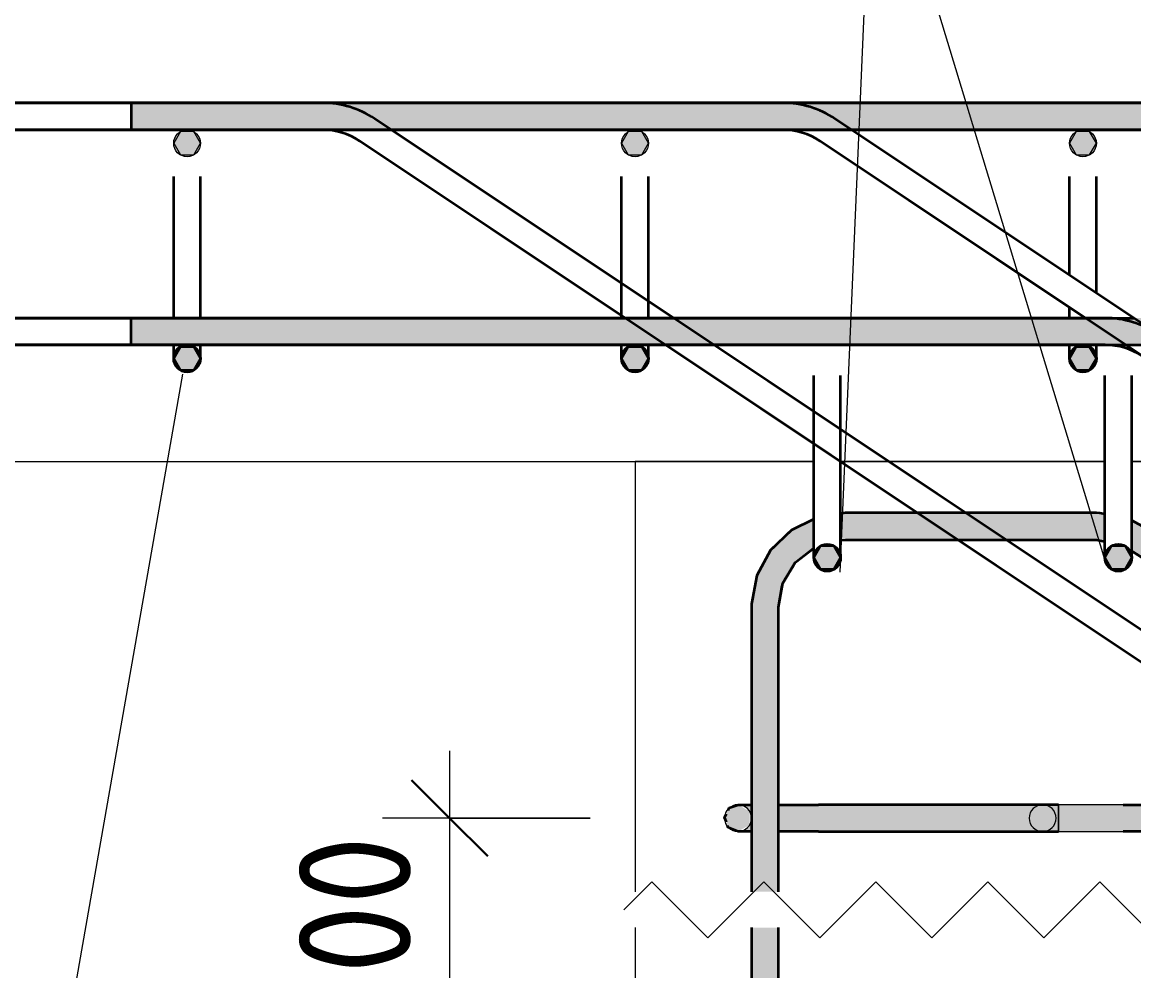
# Model space of a CAD drawing. Header units: millimetres. Extents: x 2384 to 38512, y -3571 to 48684.
# Drawn here: x 17499.3 to 17995.6, y -1347.2 to -924 of the extents above; entities that cross this region are included whole.
import ezdxf

# ---------------------------------------------------------------- set-up
doc = ezdxf.new("R2010")
doc.units = ezdxf.units.MM
doc.linetypes.add('01 Штриховая _2 мм_', pattern=[3, 2, -1])
for name, color, linetype, lineweight in [('AA_Dim', 7, 'Continuous', 9), ('AA_Dim-20', 7, 'Continuous', 9), ('AA_Oformlenie', 7, 'Continuous', 9), ('AA_Vinoska', 7, 'Continuous', 9), ('AF_Lestnica', 7, '01 Штриховая _2 мм_', 9), ('AF_Stena_Опалубка', 253, 'Continuous', 20), ('KR_Armatura', 7, 'Continuous', 20), ('KR_Armatura_Tonkie', 7, 'Continuous', 20)]:
    doc.layers.add(name, color=color, linetype=linetype, lineweight=lineweight)
doc.styles.add('ISOCPEUR_1', font='isocpeur.ttf', dxfattribs={"width": 0.9, "height": 50})
doc.dimstyles.new('05_Округл_5мм__прозр__1', dxfattribs={"dimscale": 304.8, "dimtxt": 49.799059, "dimasz": 0.111549, "dimexe": 0.098425, "dimexo": 0.065617, "dimgap": 0.006562, "dimtad": 1, "dimdec": 0, "dimrnd": 5, "dimdsep": 46, "dimtxsty": 'ISOCPEUR_1', "dimblk1": 'OBLIQUE', "dimblk2": 'OBLIQUE', "dimsah": 1, "dimcen": 0.09, "dimdle": 0.098425, "dimazin": 0, "dimtfac": 1, "dimtdec": 4, "dimtix": 1, "dimtmove": 0, "dimatfit": 3, "dimfxl": 1, "dimtvp": 1, "dimtolj": 1, "dimtzin": 0, "dimlwd": 18, "dimlwe": 18, "dimarcsym": 2})

# ---------------------------------------------------------------- blocks, each defined once
blk = doc.blocks.new('Лестницы 1 - Лестницы 1-3670290-Сечение 3')
at = {"layer": 'AF_Lestnica', "linetype": 'Continuous', "lineweight": 20}
for p, q in [((41615, -1120), (42744.82, -1120)), ((42756.82, -1120), (42778.19, -1120)), ((42778.19, -1120), (42874.82, -1120)), ((42886.82, -1120), (42962.07, -1120))]:
    blk.add_line(p, q, dxfattribs=at)
blk = doc.blocks.new('Лестницы 2 - Лестницы 2-3683097-Сечение 3')
at = {"layer": 'AF_Lestnica', "linetype": 'Continuous', "lineweight": 20}
for p, q in [((42744.82, -1120), (42665, -1120)), ((42665, -1120), (42665, -1312)), ((42778.19, -1120), (42756.82, -1120)), ((42874.82, -1120), (42778.19, -1120)), ((42962.07, -1120), (42886.82, -1120))]:
    blk.add_line(p, q, dxfattribs=at)
blk = doc.blocks.new('350_Хомут прямоугольный верт _НесАрм_РабПлоск_ - 350_Хомут прямоугольный верт _НесАрм_РабПлоск_-V47-Сечение 3')
at = {"layer": 'KR_Armatura_Tonkie', "lineweight": 9}
h = blk.add_hatch(color=256, dxfattribs=at)
h.paths.add_polyline_path([(42919, -1285.14), (42924.2, -1282.14), (42924.2, -1276.14), (42919, -1273.14), (42913.8, -1276.14), (42913.8, -1282.14)])
h.paths.add_polyline_path([(42711, -1285.14), (42716.2, -1282.14), (42716.2, -1276.14), (42711, -1273.14), (42705.8, -1276.14), (42705.8, -1282.14)])
h = blk.add_hatch(color=256, dxfattribs=at)
h.paths.add_polyline_path([(42747, -1273.34), (42747, -1273.29), (42744.72, -1273.29)])
h.paths.add_polyline_path([(42737.68, -1285.14), (42747, -1284.93), (42747, -1273.34), (42729, -1273.14), (42729, -1285.14), (42734.46, -1285.14)])
h.paths.add_polyline_path([(42715.82, -1285.14), (42717, -1285.14), (42716.8, -1280.69), (42716.2, -1282.14), (42715.24, -1283.38), (42714, -1284.33), (42712.23, -1285.14), (42715.22, -1285.14)])
h.paths.add_polyline_path([(42717, -1279.14), (42717, -1273.14), (42712.55, -1273.32), (42715.24, -1274.89), (42716.2, -1276.14), (42716.8, -1277.78)])
h = blk.add_hatch(color=256, dxfattribs=at)
h.paths.add_polyline_path([(42845.5, -1284.99), (42845.04, -1284.76), (42843.64, -1284.06), (42842.47, -1283.01), (42841.62, -1281.7), (42841.14, -1280.21), (42841.06, -1278.66), (42841.39, -1277.14), (42842.09, -1275.76), (42842.76, -1274.89), (42844.41, -1273.77), (42845.58, -1273.29), (42747, -1273.34), (42747, -1284.99), (42845.45, -1284.99)])
h.paths.add_polyline_path([(42849.44, -1273.71), (42851.53, -1273.29), (42848.55, -1273.34)])
for points in [[(42847, -1285.14), (42848.55, -1284.93), (42850, -1284.33), (42851.24, -1283.38), (42852.2, -1282.14), (42852.8, -1280.69), (42853, -1279.14), (42852.8, -1277.58), (42852.2, -1276.14), (42851.24, -1274.89), (42850, -1273.94), (42848.55, -1273.34), (42847, -1273.14), (42845.45, -1273.34), (42844, -1273.94), (42842.76, -1274.89), (42841.8, -1276.14), (42841.2, -1277.58), (42841, -1279.14), (42841.2, -1280.69), (42841.8, -1282.14), (42842.76, -1283.38), (42844, -1284.33), (42845.45, -1284.93)], [(42883, -1279.14), (42883, -1273.14), (42854.1, -1273.34), (42854.1, -1279.14), (42864.17, -1279.14)], [(42883, -1285.14), (42883, -1279.14), (42854.1, -1279.14), (42854.1, -1285.14), (42864.17, -1285.14)]]:
    blk.add_hatch(color=256, dxfattribs=at).paths.add_polyline_path(points)
h = blk.add_hatch(color=256, dxfattribs=at)
h.paths.add_polyline_path([(42925, -1279.14), (42924.2, -1276.48), (42924.2, -1279.14)])
h.paths.add_polyline_path([(42913.8, -1279.14), (42913.97, -1276.04), (42918.8, -1273.16), (42917.63, -1273.21), (42917.17, -1273.14), (42913, -1273.17), (42913, -1279.14)])
h.paths.add_polyline_path([(42901, -1279.14), (42901, -1273.17), (42891.27, -1273.23), (42890.81, -1273.34), (42883, -1273.51), (42883, -1279.14), (42894.11, -1279.14)])
h.paths.add_polyline_path([(42853.77, -1279.14), (42854.1, -1279.14), (42854.1, -1273.16), (42849.71, -1273.82), (42850, -1273.94), (42851.53, -1275.26), (42852.2, -1276.14), (42852.8, -1277.58), (42853, -1279.14)])
h.paths.add_polyline_path([(42924.07, -1276.06), (42923.99, -1275.81), (42921.9, -1273.93), (42919.74, -1273.57), (42923.57, -1275.77)])
h = blk.add_hatch(color=256, dxfattribs=at)
h.paths.add_polyline_path([(42894.18, -1285.14), (42891.1, -1284.93), (42890.59, -1284.76), (42887.35, -1285.03), (42894.11, -1285.14)])
h.paths.add_polyline_path([(42890.81, -1273.34), (42891.31, -1273.15), (42890.51, -1273.34)])
h.paths.add_polyline_path([(42917.63, -1273.21), (42917.45, -1273.14), (42917.5, -1273.19)])
h = blk.add_hatch(color=256, dxfattribs=at)
h.paths.add_polyline_path([(42883, -1285.14), (42891.1, -1284.93), (42891.71, -1285.07), (42901, -1284.91), (42901, -1279.14), (42883, -1279.14), (42883, -1284.93)])
h.paths.add_polyline_path([(42918.91, -1285.12), (42918.96, -1285.11), (42913.8, -1282.14), (42913.8, -1279.14), (42913, -1279.14), (42913, -1285.1), (42918.85, -1285.12)])
h.paths.add_polyline_path([(42854.1, -1285.12), (42854.1, -1279.14), (42853, -1279.14), (42852.8, -1280.69), (42852.2, -1282.14), (42851.24, -1283.38), (42850, -1284.33), (42848.55, -1284.93), (42853, -1285.07)])
h.paths.add_polyline_path([(42919.02, -1285.12), (42919.58, -1285.03), (42923.08, -1283.41), (42923.46, -1282.56), (42919.04, -1285.12)])
h.paths.add_polyline_path([(42924.2, -1280.93), (42925, -1279.14), (42924.2, -1279.14), (42924.2, -1280.45)])
at = {"layer": 'KR_Armatura'}
for centre, start, end in [((42711, -1279.14), 90, 270), ((42711, -1279.14), 270, 90), ((42919, -1279.14), 90, 270), ((42919, -1279.14), 270, 90)]:
    blk.add_arc(centre, 6, start, end, dxfattribs=at)
at = {"layer": 'KR_Armatura_Tonkie', "lineweight": 35}
for p, q in [((42854.1, -1273.14), (42747, -1273.14)), ((42913.18, -1273.14), (42913.85, -1273.14)), ((42919, -1273.14), (42920.16, -1273.64)), ((42747, -1285.14), (42854.1, -1285.14))]:
    blk.add_line(p, q, dxfattribs=at)
at = {"layer": 'KR_Armatura_Tonkie', "lineweight": 9}
for p, q in [((42883, -1273.14), (42854.1, -1273.14)), ((42854.1, -1279.14), (42854.1, -1273.14)), ((42854.1, -1273.34), (42854.1, -1279.14)), ((42854.1, -1279.14), (42854.1, -1284.93)), ((42854.1, -1285.14), (42854.1, -1279.14)), ((42924.2, -1277.12), (42925, -1279.14)), ((42925, -1279.14), (42924.2, -1281.01)), ((42854.1, -1285.14), (42883, -1285.14))]:
    blk.add_line(p, q, dxfattribs=at)
at = {"layer": 'KR_Armatura_Tonkie', "lineweight": 35, "flags": 128}
for points in [[(42706.55, -1275.71), (42707.11, -1274.57), (42711, -1273.14)], [(42711, -1273.14), (42712.96, -1273.14), (42717, -1273.14)], [(42728.97, -1273.14), (42738.27, -1273.14), (42747, -1273.14)], [(42883, -1273.14), (42894.72, -1273.14), (42901, -1273.14)], [(42917.17, -1273.14), (42917.93, -1273.14), (42919, -1273.14)], [(42920.79, -1273.91), (42923.35, -1275.01), (42923.65, -1275.82)], [(42705.8, -1280.98), (42705.01, -1278.82), (42705.8, -1277.21)], [(42924.2, -1277.3), (42924.99, -1279.45), (42924.2, -1281.06)], [(42711, -1285.14), (42706.65, -1283.26), (42706.35, -1282.45)], [(42716.82, -1285.14), (42712.07, -1285.14), (42711, -1285.14)], [(42747, -1285.14), (42735.28, -1285.14), (42728.96, -1285.14)], [(42901, -1285.14), (42891.73, -1285.14), (42883, -1285.14)], [(42919, -1285.14), (42917.04, -1285.14), (42912.96, -1285.14)], [(42923.45, -1282.56), (42922.89, -1283.7), (42920.29, -1284.66)]]:
    blk.add_lwpolyline(points, dxfattribs=at)
at = {"layer": 'KR_Armatura_Tonkie', "lineweight": 9, "flags": 128}
for points in [[(42847, -1273.14), (42848.96, -1273.14), (42854.1, -1273.14)], [(42883, -1273.14), (42886.11, -1273.14), (42897.61, -1273.14), (42901, -1273.14)], [(42901, -1273.14), (42897.13, -1273.14), (42885.58, -1273.14), (42883, -1273.14)], [(42912.97, -1273.14), (42914.77, -1273.14), (42918.55, -1273.14), (42918.46, -1273.14), (42914.51, -1273.14), (42912.97, -1273.14)], [(42919, -1273.14), (42923.35, -1275.01), (42923.69, -1275.84)], [(42854.1, -1285.14), (42851.23, -1285.14), (42847.45, -1285.14), (42847, -1285.14)], [(42883, -1285.14), (42894.72, -1285.14), (42901, -1285.14)], [(42901, -1285.14), (42891.73, -1285.14), (42883, -1285.14)], [(42919, -1285.14), (42917.04, -1285.14), (42912.96, -1285.14)], [(42913.18, -1285.14), (42917.93, -1285.14), (42919, -1285.14)], [(42923.55, -1282.51), (42923.13, -1283.49), (42919, -1285.14)]]:
    blk.add_lwpolyline(points, dxfattribs=at)
at = {"layer": 'KR_Armatura_Tonkie', "lineweight": 9}
for start, end in [(360, 180), (180, 360)]:
    blk.add_arc((42847, -1279.14), 6, start, end, dxfattribs=at)
blk = doc.blocks.new('350_Стержень П торец СК-СГ _НесАрм_РабПлоск_ - 350_Стержень П торец СК-СГ _НесАрм_РабПлоск_-3895200-Сечение 3')
at = {"layer": 'KR_Armatura_Tonkie', "lineweight": 35}
h = blk.add_hatch(color=256, dxfattribs=at)
h.paths.add_polyline_path([(42717, -1184.96), (42729, -1184.96), (42730.02, -1177.2), (42733.15, -1169.8), (42737.79, -1163.75), (42744.82, -1158.64), (42744.82, -1145.76), (42737.73, -1148.8), (42729.3, -1155.26), (42722.62, -1163.98), (42718.43, -1174.09), (42717.8, -1178.86)])
h.paths.add_polyline_path([(42756.82, -1155.25), (42759, -1154.76), (42759, -1142.96), (42756.82, -1143.41), (42756.82, -1155.1)])
blk.add_hatch(color=256, dxfattribs=at).paths.add_polyline_path([(42807.55, -1154.96), (42871, -1154.76), (42871, -1142.96), (42759, -1143.17), (42759, -1154.96), (42779.24, -1154.96)])
h = blk.add_hatch(color=256, dxfattribs=at)
h.paths.add_polyline_path([(42901.8, -1184.96), (42913, -1184.96), (42911.57, -1174.09), (42907.37, -1163.96), (42900.7, -1155.26), (42892, -1148.59), (42886.82, -1146.45), (42886.82, -1159.61), (42892.48, -1164.1), (42897.11, -1170.27), (42899.99, -1177.31), (42901.2, -1184.96)])
h.paths.add_polyline_path([(42874.82, -1155.47), (42874.82, -1143.47), (42871, -1143.17), (42871, -1154.96), (42874.33, -1155.4)])
h = blk.add_hatch(color=256, dxfattribs=at)
h.paths.add_polyline_path([(42721.45, -1742.96), (42729, -1742.96), (42728.8, -1328), (42717, -1328), (42717.2, -1742.96), (42720, -1742.96)])
h.paths.add_polyline_path([(42721.45, -1312), (42729, -1312), (42728.8, -1184.96), (42717, -1184.96), (42717.2, -1312), (42721.12, -1312)])
for p, q in [((42759, -1142.96), (42756.82, -1143.3)), ((42791, -1142.96), (42759, -1142.96)), ((42812.63, -1142.96), (42791, -1142.96)), ((42871, -1142.96), (42812.63, -1142.96)), ((42756.82, -1155.09), (42759, -1154.96)), ((42759, -1154.96), (42809, -1154.96)), ((42809, -1154.96), (42830.63, -1154.96)), ((42830.63, -1154.96), (42871, -1154.96)), ((42871, -1154.96), (42874.85, -1155.67)), ((42717, -1184.96), (42717, -1312)), ((42729, -1312), (42729, -1184.96)), ((42717, -1328), (42717, -1742.96)), ((42729, -1742.96), (42729, -1328))]:
    blk.add_line(p, q, dxfattribs=at)
at = {"layer": 'KR_Armatura_Tonkie', "lineweight": 35, "flags": 128}
for points in [[(42744.82, -1145.66), (42734.81, -1150.63), (42725.57, -1159.54), (42719.45, -1170.83), (42717.03, -1183.44), (42717, -1184.96)], [(42874.82, -1143.43), (42872.53, -1142.99), (42871, -1142.96)], [(42913, -1184.96), (42911.04, -1172.28), (42905.33, -1160.77), (42896.42, -1151.53), (42886.82, -1146.33)], [(42729, -1184.96), (42730.96, -1174.31), (42736.57, -1165.04), (42744.82, -1158.6)], [(42886.82, -1160.05), (42890.92, -1162.53), (42897.59, -1171.07), (42900.79, -1181.42), (42901, -1184.96)]]:
    blk.add_lwpolyline(points, dxfattribs=at)
blk = doc.blocks.new('350_Стержень П торец СК-СГ _НесАрм_РабПлоск_ - 350_Стержень П торец СК-СГ _НесАрм_РабПлоск_-V76-Сечение 3')
at = {"layer": 'KR_Armatura_Tonkie', "lineweight": 35}
for p, q in [((42744.82, -1145.66), (42743.6, -1146.27)), ((42791, -1142.96), (42759, -1142.96)), ((42812.63, -1142.96), (42791, -1142.96)), ((42871, -1142.96), (42812.63, -1142.96)), ((42887.74, -1146.83), (42886.82, -1146.33)), ((42759, -1154.96), (42809, -1154.96)), ((42809, -1154.96), (42830.63, -1154.96)), ((42830.63, -1154.96), (42871, -1154.96)), ((42871, -1154.96), (42874.85, -1155.67)), ((42737.13, -1164.6), (42744.7, -1158.69)), ((42886.82, -1160.05), (42889.52, -1161.68)), ((42731.79, -1172.93), (42735.72, -1166.44)), ((42729, -1184.96), (42730.75, -1175.45)), ((42717, -1184.96), (42717, -1312)), ((42729, -1312), (42729, -1184.96)), ((42717, -1328), (42717, -1742.96)), ((42729, -1742.96), (42729, -1328))]:
    blk.add_line(p, q, dxfattribs=at)
at = {"layer": 'KR_Armatura_Tonkie', "lineweight": 35, "flags": 128}
for points in [[(42874.82, -1143.43), (42872.53, -1142.99), (42871, -1142.96)], [(42736.32, -1149.88), (42734.81, -1150.63), (42732.73, -1152.63)], [(42727.31, -1157.86), (42725.57, -1159.54), (42724.48, -1161.55)], [(42720.86, -1168.22), (42719.45, -1170.83), (42719.16, -1172.33)], [(42717.58, -1180.57), (42717.03, -1183.44), (42717, -1184.96)]]:
    blk.add_lwpolyline(points, dxfattribs=at)
blk = doc.blocks.new('Последовательность узлов - 3мм масшт20 маскировка-904226-Сечение 3')
at = {"layer": 'AA_Oformlenie'}
for p, q in [((42660, -1320), (42672.5, -1307.5)), ((42697.5, -1332.5), (42672.5, -1307.5)), ((42710, -1320), (42722.5, -1307.5)), ((42747.5, -1332.5), (42722.5, -1307.5)), ((42760, -1320), (42772.5, -1307.5)), ((42797.5, -1332.5), (42772.5, -1307.5)), ((42810, -1320), (42822.5, -1307.5)), ((42847.5, -1332.5), (42822.5, -1307.5)), ((42860, -1320), (42872.5, -1307.5)), ((42897.5, -1332.5), (42872.5, -1307.5)), ((42910, -1320), (42922.5, -1307.5)), ((42947.5, -1332.5), (42922.5, -1307.5)), ((42710, -1320), (42697.5, -1332.5)), ((42760, -1320), (42747.5, -1332.5)), ((42810, -1320), (42797.5, -1332.5)), ((42860, -1320), (42847.5, -1332.5)), ((42910, -1320), (42897.5, -1332.5)), ((42960, -1320), (42947.5, -1332.5))]:
    blk.add_line(p, q, dxfattribs=at)
blk = doc.blocks.new('DIMBLOCK141-Сечение 3')
at = {"layer": 'AA_Dim-20', "lineweight": 18}
for p, q in [((17690.11, -1249.14), (17690.11, -1377.04)), ((17752.89, -1279.14), (17660.11, -1279.14)), ((17690.11, -1279.14), (17752.89, -1279.14)), ((17798.89, -1377.04), (17660.11, -1377.04)), ((17690.11, -1377.04), (17798.89, -1377.04))]:
    blk.add_line(p, q, dxfattribs=at)
at = {"layer": 'AA_Dim-20', "lineweight": 30}
for p, q in [((17690.11, -1279.14), (17673.11, -1262.14)), ((17690.11, -1279.14), (17707.11, -1296.14)), ((17690.11, -1377.04), (17673.11, -1360.04)), ((17690.11, -1377.04), (17707.11, -1394.04))]:
    blk.add_line(p, q, dxfattribs=at)
at = {"layer": 'AA_Dim-20', "color": 0, "lineweight": 18, "insert": (17622.78, -1371.18), "char_height": 50, "width": 103.4288, "attachment_point": 1, "rotation": 90, "line_spacing_factor": 1.149209, "style": 'ISOCPEUR_1'}
blk.add_mtext('100', dxfattribs=at)
blk = doc.blocks.new('_Oblique')
at = {"color": 0, "linetype": 'ByBlock', "lineweight": -2}
blk.add_line((-0.5, -0.5), (0.5, 0.5), dxfattribs=at)

msp = doc.modelspace()

# ---------------------------------------------------------------- hatches: boundary and pattern name
at = {"layer": 'KR_Armatura'}
h = msp.add_hatch(color=256, dxfattribs=at)
edge = h.paths.add_edge_path()
edge.add_arc((17572.8944, -977.9998), 6, 0, 360)
for points in [[(17569.8944, -983.1959), (17575.8944, -983.1959), (17578.8944, -977.9998), (17575.8944, -972.8036), (17569.8944, -972.8036), (17566.8944, -977.9998)], [(17769.8944, -983.1959), (17775.8944, -983.1959), (17778.8944, -977.9998), (17775.8944, -972.8036), (17769.8944, -972.8036), (17766.8944, -977.9998)], [(17972.0667, -983.1959), (17975.8944, -983.1959), (17978.8944, -977.9998), (17975.8944, -972.8036), (17969.8944, -972.8036), (17966.8944, -977.9998), (17969.8944, -983.1959)], [(17569.8944, -1079.1718), (17575.8944, -1079.1718), (17578.8944, -1073.9756), (17575.8944, -1068.7795), (17569.8944, -1068.7795), (17566.8944, -1073.9756)], [(17769.8944, -1079.1718), (17775.8944, -1079.1718), (17778.8944, -1073.9756), (17775.8944, -1068.7795), (17769.8944, -1068.7795), (17766.8944, -1073.9756)], [(17972.0667, -1079.1718), (17975.8944, -1079.1718), (17978.8944, -1073.9756), (17975.8944, -1068.7795), (17969.8944, -1068.7795), (17966.8944, -1073.9756), (17969.8944, -1079.1718)]]:
    msp.add_hatch(color=256, dxfattribs=at).paths.add_polyline_path(points)
h = msp.add_hatch(color=256, dxfattribs=at)
edge = h.paths.add_edge_path()
edge.add_arc((17772.8944, -977.9998), 6, 0, 360)
h = msp.add_hatch(color=256, dxfattribs=at)
edge = h.paths.add_edge_path()
edge.add_arc((17972.8944, -977.9998), 6, 0, 360)
h = msp.add_hatch(color=256, dxfattribs=at)
edge = h.paths.add_edge_path()
edge.add_arc((17572.8944, -1073.9756), 6, 0, 360)
h = msp.add_hatch(color=256, dxfattribs=at)
edge = h.paths.add_edge_path()
edge.add_arc((17772.8944, -1073.9756), 6, 0, 360)
h = msp.add_hatch(color=256, dxfattribs=at)
edge = h.paths.add_edge_path()
edge.add_arc((17972.8944, -1073.9756), 6, 0, 360)
at = {"layer": 'KR_Armatura_Tonkie', "lineweight": 5}
msp.add_hatch(color=24, dxfattribs=at).paths.add_polyline_path([(18105.8944, -971.9998), (18105.8944, -959.9998), (17547.8944, -959.9998), (17547.8944, -971.9998), (18085.307, -971.9998)])
at = {"layer": 'KR_Armatura_Tonkie'}
msp.add_hatch(color=14, dxfattribs=at).paths.add_polyline_path([(17994.3442, -1067.9998), (18105.8944, -1067.9998), (18105.8944, -1055.9998), (17547.8944, -1055.9998), (17547.8944, -1067.9998), (17993.7899, -1067.9998)])
at = {"layer": 'KR_Armatura_Tonkie', "lineweight": 35}
h = msp.add_hatch(color=256, dxfattribs=at)
edge = h.paths.add_edge_path()
edge.add_arc((17572.8944, -1073.9998), 6, 0, 360)
for points in [[(17569.8944, -1079.1959), (17575.8944, -1079.1959), (17578.8944, -1073.9998), (17575.8944, -1068.8036), (17569.8944, -1068.8036), (17566.8944, -1073.9998)], [(17769.8944, -1079.1959), (17775.8944, -1079.1959), (17778.8944, -1073.9998), (17775.8944, -1068.8036), (17769.8944, -1068.8036), (17766.8944, -1073.9998)], [(17972.0667, -1079.1959), (17975.8944, -1079.1959), (17978.8944, -1073.9998), (17975.8944, -1068.8036), (17969.8944, -1068.8036), (17966.8944, -1073.9998), (17969.8944, -1079.1959)], [(17858.8264, -1168.0506), (17861.717, -1168.0506), (17864.717, -1162.8545), (17861.717, -1157.6583), (17855.717, -1157.6583), (17852.717, -1162.8545), (17855.717, -1168.0506)], [(17985.717, -1168.0506), (17991.717, -1168.0506), (17994.717, -1162.8545), (17991.717, -1157.6583), (17985.717, -1157.6583), (17982.717, -1162.8545)]]:
    msp.add_hatch(color=256, dxfattribs=at).paths.add_polyline_path(points)
h = msp.add_hatch(color=256, dxfattribs=at)
edge = h.paths.add_edge_path()
edge.add_arc((17772.8944, -1073.9998), 6, 0, 360)
h = msp.add_hatch(color=256, dxfattribs=at)
edge = h.paths.add_edge_path()
edge.add_arc((17972.8944, -1073.9998), 6, 0, 360)
h = msp.add_hatch(color=256, dxfattribs=at)
edge = h.paths.add_edge_path()
edge.add_arc((17858.717, -1162.8545), 6, 0, 360)
h = msp.add_hatch(color=256, dxfattribs=at)
edge = h.paths.add_edge_path()
edge.add_arc((17988.717, -1162.8545), 6, 0, 360)

# ---------------------------------------------------------------- linework, layer by layer
at = {"layer": 'AA_Vinoska'}
for p, q in [((17864.4945, -1169.4357), (17879.3513, -824.0155)), ((17983.3488, -1165.7215), (17879.3513, -824.0155)), ((17570.8354, -1081.048), (17507.2216, -1443.2363))]:
    msp.add_line(p, q, dxfattribs=at)
at = {"layer": 'AF_Stena_Опалубка'}
msp.add_line((17772.8944, -1328), (17772.8944, -2570), dxfattribs=at)
at = {"layer": 'KR_Armatura'}
for p, q in [((17569.8944, -972.8036), (17566.8944, -977.9998)), ((17575.8944, -972.8036), (17569.8944, -972.8036)), ((17578.8944, -977.9998), (17575.8944, -972.8036)), ((17769.8944, -972.8036), (17766.8944, -977.9998)), ((17775.8944, -972.8036), (17769.8944, -972.8036)), ((17778.8944, -977.9998), (17775.8944, -972.8036)), ((17969.8944, -972.8036), (17966.8944, -977.9998)), ((17975.8944, -972.8036), (17969.8944, -972.8036)), ((17978.8944, -977.9998), (17975.8944, -972.8036)), ((17566.8944, -977.9998), (17569.8944, -983.1959)), ((17575.8944, -983.1959), (17578.8944, -977.9998)), ((17766.8944, -977.9998), (17769.8944, -983.1959)), ((17775.8944, -983.1959), (17778.8944, -977.9998)), ((17966.8944, -977.9998), (17969.8944, -983.1959)), ((17975.8944, -983.1959), (17978.8944, -977.9998)), ((17569.8944, -983.1959), (17575.8944, -983.1959)), ((17769.8944, -983.1959), (17775.8944, -983.1959)), ((17969.8944, -983.1959), (17972.0667, -983.1959)), ((17972.0667, -983.1959), (17975.8944, -983.1959)), ((17569.8944, -1068.7795), (17566.8944, -1073.9756)), ((17575.8944, -1068.7795), (17569.8944, -1068.7795)), ((17578.8944, -1073.9756), (17575.8944, -1068.7795)), ((17769.8944, -1068.7795), (17766.8944, -1073.9756)), ((17775.8944, -1068.7795), (17769.8944, -1068.7795)), ((17778.8944, -1073.9756), (17775.8944, -1068.7795)), ((17969.8944, -1068.7795), (17966.8944, -1073.9756)), ((17975.8944, -1068.7795), (17969.8944, -1068.7795)), ((17978.8944, -1073.9756), (17975.8944, -1068.7795)), ((17566.8944, -1073.9756), (17569.8944, -1079.1718)), ((17575.8944, -1079.1718), (17578.8944, -1073.9756)), ((17766.8944, -1073.9756), (17769.8944, -1079.1718)), ((17775.8944, -1079.1718), (17778.8944, -1073.9756)), ((17966.8944, -1073.9756), (17969.8944, -1079.1718)), ((17975.8944, -1079.1718), (17978.8944, -1073.9756)), ((17569.8944, -1079.1718), (17575.8944, -1079.1718)), ((17769.8944, -1079.1718), (17775.8944, -1079.1718)), ((17969.8944, -1079.1718), (17972.0667, -1079.1718)), ((17972.0667, -1079.1718), (17975.8944, -1079.1718))]:
    msp.add_line(p, q, dxfattribs=at)
for centre in [(17572.8944, -977.9998), (17772.8944, -977.9998), (17972.8944, -977.9998), (17572.8944, -1073.9756), (17772.8944, -1073.9756), (17972.8944, -1073.9756)]:
    msp.add_circle(centre, 6, dxfattribs=at)
at = {"layer": 'KR_Armatura_Tonkie', "lineweight": 35}
for p, q in [((17838.8831, -959.9998), (16670.8944, -959.9998)), ((17838.8831, -959.9998), (16670.8944, -959.9998)), ((17838.8831, -959.9998), (16670.8944, -959.9998)), ((17838.8831, -959.9998), (16670.8944, -959.9998)), ((17838.8831, -959.9998), (16670.8944, -959.9998)), ((17838.8831, -959.9998), (16670.8944, -959.9998)), ((16670.8944, -959.9998), (18142.8944, -959.9998)), ((16670.8944, -959.9998), (18142.8944, -959.9998)), ((16670.8944, -959.9998), (18142.8944, -959.9998)), ((16670.8944, -959.9998), (18142.8944, -959.9998)), ((16670.8944, -959.9998), (18142.8944, -959.9998)), ((16670.8944, -959.9998), (18142.8944, -959.9998)), ((17838.8831, -959.9998), (16670.8944, -959.9998)), ((17633.3667, -959.9998), (17244.2666, -959.9998)), ((17633.3667, -959.9998), (17244.2666, -959.9998)), ((17633.3667, -959.9998), (17244.2666, -959.9998)), ((17633.3667, -959.9998), (17244.2666, -959.9998)), ((17633.3667, -959.9998), (17244.2666, -959.9998)), ((17633.3667, -959.9998), (17244.2666, -959.9998)), ((17633.3667, -959.9998), (17244.2666, -959.9998)), ((18105.8944, -959.9998), (17547.8944, -959.9998)), ((17547.8944, -959.9998), (17547.8944, -971.9998)), ((18105.8944, -959.9998), (17547.8944, -959.9998)), ((18105.8944, -959.9998), (17547.8944, -959.9998)), ((18105.8944, -959.9998), (17547.8944, -959.9998)), ((18105.8944, -959.9998), (17547.8944, -959.9998)), ((18105.8944, -959.9998), (17547.8944, -959.9998)), ((20023.5951, -2545.0077), (17656.6641, -967.0537)), ((20204.4608, -2528.5739), (17862.1805, -967.0537)), ((17633.3667, -971.9998), (16670.8944, -971.9998)), ((17633.3667, -971.9998), (16670.8944, -971.9998)), ((17633.3667, -971.9998), (16670.8944, -971.9998)), ((17633.3667, -971.9998), (16670.8944, -971.9998)), ((17633.3667, -971.9998), (16670.8944, -971.9998)), ((17838.8831, -971.9998), (16670.8944, -971.9998)), ((16670.8944, -971.9998), (17633.3667, -971.9998)), ((16670.8944, -971.9998), (17633.3667, -971.9998)), ((16670.8944, -971.9998), (17633.3667, -971.9998)), ((16670.8944, -971.9998), (17633.3667, -971.9998)), ((16670.8944, -971.9998), (17633.3667, -971.9998)), ((16670.8944, -971.9998), (17633.3667, -971.9998)), ((17633.3667, -971.9998), (16670.8944, -971.9998)), ((17633.3667, -971.9998), (17244.2666, -971.9998)), ((17633.3667, -971.9998), (17244.2666, -971.9998)), ((17633.3667, -971.9998), (17244.2666, -971.9998)), ((17633.3667, -971.9998), (17244.2666, -971.9998)), ((17633.3667, -971.9998), (17244.2666, -971.9998)), ((17633.3667, -971.9998), (17244.2666, -971.9998)), ((17633.3667, -971.9998), (17244.2666, -971.9998)), ((17633.3667, -971.9998), (17547.8944, -971.9998)), ((17633.3667, -971.9998), (17547.8944, -971.9998)), ((17633.3667, -971.9998), (17547.8944, -971.9998)), ((17633.3667, -971.9998), (17547.8944, -971.9998)), ((17633.3667, -971.9998), (17547.8944, -971.9998)), ((17633.3667, -971.9998), (17547.8944, -971.9998)), ((17664.0832, -971.9998), (17633.3667, -971.9998)), ((17664.0832, -971.9998), (17633.3667, -971.9998)), ((17664.0832, -971.9998), (17633.3667, -971.9998)), ((17664.0832, -971.9998), (17633.3667, -971.9998)), ((17664.0832, -971.9998), (17633.3667, -971.9998)), ((17664.0832, -971.9998), (17633.3667, -971.9998)), ((17633.3667, -971.9998), (17664.0832, -971.9998)), ((17664.0832, -971.9998), (17633.3667, -971.9998)), ((17633.3667, -971.9998), (17664.0832, -971.9998)), ((17664.0832, -971.9998), (17633.3667, -971.9998)), ((17633.3667, -971.9998), (17664.0832, -971.9998)), ((17664.0832, -971.9998), (17633.3667, -971.9998)), ((17633.3667, -971.9998), (17664.0832, -971.9998)), ((17664.0832, -971.9998), (17633.3667, -971.9998)), ((17633.3667, -971.9998), (17664.0832, -971.9998)), ((17664.0832, -971.9998), (17633.3667, -971.9998)), ((17633.3667, -971.9998), (17664.0832, -971.9998)), ((17664.0832, -971.9998), (17633.3667, -971.9998)), ((17838.8831, -971.9998), (17664.0832, -971.9998)), ((17766.8952, -1040.5411), (17664.0832, -971.9998)), ((17838.8831, -971.9998), (17664.0832, -971.9998)), ((17790.0832, -1055.9998), (17664.0832, -971.9998)), ((17838.8831, -971.9998), (17664.0832, -971.9998)), ((17790.0832, -1055.9998), (17664.0832, -971.9998)), ((17838.8831, -971.9998), (17664.0832, -971.9998)), ((17790.0832, -1055.9998), (17664.0832, -971.9998)), ((17838.8831, -971.9998), (17664.0832, -971.9998)), ((17790.0832, -1055.9998), (17664.0832, -971.9998)), ((17790.0832, -1055.9998), (17664.0832, -971.9998)), ((17838.8831, -971.9998), (17664.0832, -971.9998)), ((17664.0832, -971.9998), (17838.8831, -971.9998)), ((17838.8831, -971.9998), (17664.0832, -971.9998)), ((17664.0832, -971.9998), (17838.8831, -971.9998)), ((17838.8831, -971.9998), (17664.0832, -971.9998)), ((17664.0832, -971.9998), (17838.8831, -971.9998)), ((17838.8831, -971.9998), (17664.0832, -971.9998)), ((17664.0832, -971.9998), (17838.8831, -971.9998)), ((17838.8831, -971.9998), (17664.0832, -971.9998)), ((17664.0832, -971.9998), (17838.8831, -971.9998)), ((17838.8831, -971.9998), (17664.0832, -971.9998)), ((17664.0832, -971.9998), (17838.8831, -971.9998)), ((17838.8831, -971.9998), (17664.0832, -971.9998)), ((17858.8264, -971.9998), (17838.8831, -971.9998)), ((17838.8831, -971.9998), (17858.8264, -971.9998)), ((17869.5997, -971.9998), (17858.8831, -971.9998)), ((17858.8831, -971.9998), (17869.5997, -971.9998)), ((17966.8923, -1036.8615), (17869.5997, -971.9998)), ((17995.5997, -1055.9998), (17869.5997, -971.9998)), ((17995.5997, -1055.9998), (17869.5997, -971.9998)), ((17995.5997, -1055.9998), (17869.5997, -971.9998)), ((17995.5997, -1055.9998), (17869.5997, -971.9998)), ((18105.8944, -971.9998), (17869.5997, -971.9998)), ((17869.5997, -971.9998), (18142.8944, -971.9998)), ((18105.8944, -971.9998), (17869.5997, -971.9998)), ((17869.5997, -971.9998), (18105.8944, -971.9998)), ((18105.8944, -971.9998), (17869.5997, -971.9998)), ((17869.5997, -971.9998), (18105.8944, -971.9998)), ((18105.8944, -971.9998), (17869.5997, -971.9998)), ((17869.5997, -971.9998), (18105.8944, -971.9998)), ((18105.8944, -971.9998), (17869.5997, -971.9998)), ((17869.5997, -971.9998), (18105.8944, -971.9998)), ((18105.8944, -971.9998), (17869.5997, -971.9998)), ((17869.5997, -971.9998), (18105.8944, -971.9998)), ((17995.5997, -1055.9998), (17869.5997, -971.9998)), ((17766.8952, -1054.9633), (17650.0077, -977.0383)), ((17768.4499, -1055.9998), (17650.0077, -977.0383)), ((17768.4499, -1055.9998), (17650.0077, -977.0383)), ((17768.4499, -1055.9998), (17650.0077, -977.0383)), ((17768.4499, -1055.9998), (17650.0077, -977.0383)), ((17768.4499, -1055.9998), (17650.0077, -977.0383)), ((20016.9387, -2554.9923), (17650.0077, -977.0383)), ((17966.8923, -1051.2837), (17855.5241, -977.0383)), ((17973.9663, -1055.9998), (17855.5241, -977.0383)), ((17973.9663, -1055.9998), (17855.5241, -977.0383)), ((17973.9663, -1055.9998), (17855.5241, -977.0383)), ((17973.9663, -1055.9998), (17855.5241, -977.0383)), ((20197.8044, -2538.5585), (17855.5241, -977.0383)), ((17973.9663, -1055.9998), (17855.5241, -977.0383)), ((17566.8944, -1055.9998), (17566.8944, -992.8381)), ((17578.8944, -1055.9998), (17578.8944, -992.8381)), ((17766.8944, -1040.5405), (17766.8944, -992.8381)), ((17778.8944, -1048.5405), (17778.8944, -992.8381)), ((17966.8944, -1036.8629), (17966.8944, -992.8381)), ((17978.8944, -1044.8629), (17978.8944, -992.8381)), ((17766.8944, -1054.9627), (17766.8944, -1040.5405)), ((17995.5997, -1055.9998), (17978.8962, -1044.8642)), ((17778.8944, -1055.9998), (17778.8944, -1048.5405)), ((17790.0832, -1055.9998), (17778.8945, -1048.5406)), ((17966.8944, -1055.9998), (17966.8944, -1051.2851)), ((17768.4499, -1055.9998), (16670.8944, -1055.9998)), ((17768.4499, -1055.9998), (16670.8944, -1055.9998)), ((17768.4499, -1055.9998), (16670.8944, -1055.9998)), ((17768.4499, -1055.9998), (16670.8944, -1055.9998)), ((17768.4499, -1055.9998), (16670.8944, -1055.9998)), ((17982.8831, -1055.9998), (16670.8944, -1055.9998)), ((16670.8944, -1055.9998), (17768.4499, -1055.9998)), ((16670.8944, -1055.9998), (17768.4499, -1055.9998)), ((16670.8944, -1055.9998), (17768.4499, -1055.9998)), ((16670.8944, -1055.9998), (17768.4499, -1055.9998)), ((16670.8944, -1055.9998), (17768.4499, -1055.9998)), ((16670.8944, -1055.9998), (17768.4499, -1055.9998)), ((17566.8935, -1055.9998), (17378.8957, -1055.9998)), ((17547.8944, -1055.9998), (17768.4499, -1055.9998)), ((17547.8944, -1067.9998), (17547.8944, -1055.9998)), ((17547.8944, -1055.9998), (17768.4499, -1055.9998)), ((17547.8944, -1067.9998), (17547.8944, -1055.9998)), ((17547.8944, -1055.9998), (17768.4499, -1055.9998)), ((17547.8944, -1067.9998), (17547.8944, -1055.9998)), ((17547.8944, -1055.9998), (17768.4499, -1055.9998)), ((17547.8944, -1067.9998), (17547.8944, -1055.9998)), ((17547.8944, -1055.9998), (17768.4499, -1055.9998)), ((17547.8944, -1067.9998), (17547.8944, -1055.9998)), ((17547.8944, -1055.9998), (17768.4499, -1055.9998)), ((17547.8944, -1067.9998), (17547.8944, -1055.9998)), ((17766.8952, -1055.9998), (17578.8927, -1055.9998)), ((17766.8944, -1055.9998), (17766.8944, -1054.9627)), ((17790.0832, -1055.9998), (17768.4499, -1055.9998)), ((17790.0832, -1055.9998), (17768.4499, -1055.9998)), ((17790.0832, -1055.9998), (17768.4499, -1055.9998)), ((17790.0832, -1055.9998), (17768.4499, -1055.9998)), ((17790.0832, -1055.9998), (17768.4499, -1055.9998)), ((17768.4499, -1055.9998), (17790.0832, -1055.9998)), ((17768.4499, -1055.9998), (17790.0832, -1055.9998)), ((17768.4499, -1055.9998), (17790.0832, -1055.9998)), ((17768.4499, -1055.9998), (17790.0832, -1055.9998)), ((17768.4499, -1055.9998), (17790.0832, -1055.9998)), ((17768.4499, -1055.9998), (17790.0832, -1055.9998)), ((17768.4499, -1055.9998), (17790.0832, -1055.9998)), ((17768.4499, -1055.9998), (17790.0832, -1055.9998)), ((17768.4499, -1055.9998), (17790.0832, -1055.9998)), ((17768.4499, -1055.9998), (17790.0832, -1055.9998)), ((17768.4499, -1055.9998), (17790.0832, -1055.9998)), ((17768.4499, -1055.9998), (17790.0832, -1055.9998)), ((17790.0832, -1055.9998), (17778.8945, -1055.9998)), ((17966.8923, -1055.9998), (17790.0832, -1055.9998)), ((17973.9663, -1055.9998), (17790.0832, -1055.9998)), ((17973.9663, -1055.9998), (17790.0832, -1055.9998)), ((17973.9663, -1055.9998), (17790.0832, -1055.9998)), ((17973.9663, -1055.9998), (17790.0832, -1055.9998)), ((17973.9663, -1055.9998), (17790.0832, -1055.9998)), ((17790.0832, -1055.9998), (17973.9663, -1055.9998)), ((17790.0832, -1055.9998), (17973.9663, -1055.9998)), ((17790.0832, -1055.9998), (17973.9663, -1055.9998)), ((17790.0832, -1055.9998), (17973.9663, -1055.9998)), ((17790.0832, -1055.9998), (17973.9663, -1055.9998)), ((17790.0832, -1055.9998), (17973.9663, -1055.9998)), ((17790.0832, -1055.9998), (17973.9663, -1055.9998)), ((17790.0832, -1055.9998), (17973.9663, -1055.9998)), ((17790.0832, -1055.9998), (17973.9663, -1055.9998)), ((17790.0832, -1055.9998), (17973.9663, -1055.9998)), ((17790.0832, -1055.9998), (17973.9663, -1055.9998)), ((17790.0832, -1055.9998), (17973.9663, -1055.9998)), ((17982.8831, -1055.9998), (17973.9663, -1055.9998)), ((17973.9663, -1055.9998), (17995.5997, -1055.9998)), ((17973.9663, -1055.9998), (17995.5997, -1055.9998)), ((17786.4499, -1067.9998), (16670.8944, -1067.9998)), ((17786.4499, -1067.9998), (16670.8944, -1067.9998)), ((17786.4499, -1067.9998), (16670.8944, -1067.9998)), ((17786.4499, -1067.9998), (16670.8944, -1067.9998)), ((17786.4499, -1067.9998), (16670.8944, -1067.9998)), ((17786.4499, -1067.9998), (16670.8944, -1067.9998)), ((17982.8831, -1067.9998), (16670.8944, -1067.9998)), ((16670.8944, -1067.9998), (17786.4499, -1067.9998)), ((16670.8944, -1067.9998), (17786.4499, -1067.9998)), ((16670.8944, -1067.9998), (17786.4499, -1067.9998)), ((16670.8944, -1067.9998), (17786.4499, -1067.9998)), ((16670.8944, -1067.9998), (17786.4499, -1067.9998)), ((16670.8944, -1067.9998), (17786.4499, -1067.9998)), ((17547.8944, -1067.9998), (17786.4499, -1067.9998)), ((17547.8944, -1067.9998), (17786.4499, -1067.9998)), ((17547.8944, -1067.9998), (17786.4499, -1067.9998)), ((17547.8944, -1067.9998), (17786.4499, -1067.9998)), ((17547.8944, -1067.9998), (17786.4499, -1067.9998)), ((17547.8944, -1067.9998), (17786.4499, -1067.9998)), ((17566.8944, -1073.9998), (17566.8944, -1068.0137)), ((17569.8944, -1068.8036), (17566.8944, -1073.9998)), ((17575.8944, -1068.8036), (17569.8944, -1068.8036)), ((17578.8944, -1073.9998), (17575.8944, -1068.8036)), ((17578.8944, -1073.9998), (17578.8944, -1068.0137)), ((17766.8944, -1073.9998), (17766.8944, -1068.0137)), ((17769.8944, -1068.8036), (17766.8944, -1073.9998)), ((17775.8944, -1068.8036), (17769.8944, -1068.8036)), ((17778.8944, -1073.9998), (17775.8944, -1068.8036)), ((17778.8944, -1073.9998), (17778.8944, -1068.0137)), ((17852.7179, -1112.1784), (17786.4499, -1067.9998)), ((17808.0832, -1067.9998), (17786.4499, -1067.9998)), ((20016.9387, -2554.9923), (17786.4499, -1067.9998)), ((20016.9387, -2554.9923), (17786.4499, -1067.9998)), ((20016.9387, -2554.9923), (17786.4499, -1067.9998)), ((20016.9387, -2554.9923), (17786.4499, -1067.9998)), ((20016.9387, -2554.9923), (17786.4499, -1067.9998)), ((17808.0832, -1067.9998), (17786.4499, -1067.9998)), ((17808.0832, -1067.9998), (17786.4499, -1067.9998)), ((17808.0832, -1067.9998), (17786.4499, -1067.9998)), ((17808.0832, -1067.9998), (17786.4499, -1067.9998)), ((17808.0832, -1067.9998), (17786.4499, -1067.9998)), ((17786.4499, -1067.9998), (17808.0832, -1067.9998)), ((17786.4499, -1067.9998), (17808.0832, -1067.9998)), ((17786.4499, -1067.9998), (17808.0832, -1067.9998)), ((17786.4499, -1067.9998), (17808.0832, -1067.9998)), ((17786.4499, -1067.9998), (17808.0832, -1067.9998)), ((17786.4499, -1067.9998), (17808.0832, -1067.9998)), ((17786.4499, -1067.9998), (17808.0832, -1067.9998)), ((17786.4499, -1067.9998), (17808.0832, -1067.9998)), ((17786.4499, -1067.9998), (17808.0832, -1067.9998)), ((17786.4499, -1067.9998), (17808.0832, -1067.9998)), ((17786.4499, -1067.9998), (17808.0832, -1067.9998)), ((17786.4499, -1067.9998), (17808.0832, -1067.9998)), ((17852.7179, -1097.7562), (17808.0832, -1067.9998)), ((17982.8831, -1067.9998), (17808.0832, -1067.9998)), ((20023.5951, -2545.0077), (17808.0832, -1067.9998)), ((20023.5951, -2545.0077), (17808.0832, -1067.9998)), ((20023.5951, -2545.0077), (17808.0832, -1067.9998)), ((20023.5951, -2545.0077), (17808.0832, -1067.9998)), ((20023.5951, -2545.0077), (17808.0832, -1067.9998)), ((17982.8831, -1067.9998), (17808.0832, -1067.9998)), ((17982.8831, -1067.9998), (17808.0832, -1067.9998)), ((17982.8831, -1067.9998), (17808.0832, -1067.9998)), ((17982.8831, -1067.9998), (17808.0832, -1067.9998)), ((17982.8831, -1067.9998), (17808.0832, -1067.9998)), ((17808.0832, -1067.9998), (17982.8831, -1067.9998)), ((17808.0832, -1067.9998), (17982.8831, -1067.9998)), ((17808.0832, -1067.9998), (17982.8831, -1067.9998)), ((17808.0832, -1067.9998), (17982.8831, -1067.9998)), ((17808.0832, -1067.9998), (17982.8831, -1067.9998)), ((17808.0832, -1067.9998), (17982.8831, -1067.9998)), ((17808.0832, -1067.9998), (17982.8831, -1067.9998)), ((17808.0832, -1067.9998), (17982.8831, -1067.9998)), ((17808.0832, -1067.9998), (17982.8831, -1067.9998)), ((17808.0832, -1067.9998), (17982.8831, -1067.9998)), ((17808.0832, -1067.9998), (17982.8831, -1067.9998)), ((17808.0832, -1067.9998), (17982.8831, -1067.9998)), ((17966.8944, -1073.9998), (17966.8944, -1068.0137)), ((17969.8944, -1068.8036), (17966.8944, -1073.9998)), ((17975.8944, -1068.8036), (17969.8944, -1068.8036)), ((17978.8944, -1073.9998), (17975.8944, -1068.8036)), ((17978.8944, -1073.9998), (17978.8944, -1068.0137)), ((17982.8831, -1067.9998), (17991.9663, -1067.9998)), ((17982.8831, -1067.9998), (17991.9663, -1067.9998)), ((17982.8831, -1067.9998), (17991.9663, -1067.9998)), ((17982.8831, -1067.9998), (17991.9663, -1067.9998)), ((17982.8831, -1067.9998), (17991.9663, -1067.9998)), ((17982.8831, -1067.9998), (17991.9663, -1067.9998)), ((17982.8831, -1067.9998), (17991.9663, -1067.9998)), ((17982.8831, -1067.9998), (17991.9663, -1067.9998)), ((17982.8831, -1067.9998), (17991.9663, -1067.9998)), ((17982.8831, -1067.9998), (17991.9663, -1067.9998)), ((17982.8831, -1067.9998), (17991.9663, -1067.9998)), ((17982.8831, -1067.9998), (17991.9663, -1067.9998)), ((17999.5241, -1073.0383), (17991.9663, -1067.9998)), ((17999.5241, -1073.0383), (17991.9663, -1067.9998)), ((17999.5241, -1073.0383), (17991.9663, -1067.9998)), ((17999.5241, -1073.0383), (17991.9663, -1067.9998)), ((17999.5241, -1073.0383), (17991.9663, -1067.9998)), ((17991.9663, -1067.9998), (18013.5997, -1067.9998)), ((17991.9663, -1067.9998), (18013.5997, -1067.9998)), ((17999.5241, -1073.0383), (17991.9663, -1067.9998)), ((17566.8944, -1073.9998), (17569.8944, -1079.1959)), ((17575.8944, -1079.1959), (17578.8944, -1073.9998)), ((17766.8944, -1073.9998), (17769.8944, -1079.1959)), ((17775.8944, -1079.1959), (17778.8944, -1073.9998)), ((17966.8944, -1073.9998), (17969.8944, -1079.1959)), ((17975.8944, -1079.1959), (17978.8944, -1073.9998)), ((17569.8944, -1079.1959), (17575.8944, -1079.1959)), ((17769.8944, -1079.1959), (17775.8944, -1079.1959)), ((17852.717, -1097.7556), (17852.717, -1081.6928)), ((17864.717, -1105.7556), (17864.717, -1081.6928)), ((17969.8944, -1079.1959), (17972.0667, -1079.1959)), ((17972.0667, -1079.1959), (17975.8944, -1079.1959)), ((17982.717, -1156.8083), (17982.717, -1081.6928)), ((17994.717, -1156.8083), (17994.717, -1081.6928)), ((17852.717, -1112.1778), (17852.717, -1097.7556)), ((17864.717, -1120.1778), (17864.717, -1105.7556)), ((20023.5951, -2545.0077), (17864.7172, -1105.7557)), ((17852.717, -1156.8083), (17852.717, -1112.1778)), ((17864.717, -1156.8083), (17864.717, -1120.1778)), ((20016.9387, -2554.9923), (17864.7172, -1120.1779)), ((17852.717, -1162.8545), (17852.717, -1156.8083)), ((17855.717, -1157.6583), (17852.717, -1162.8545)), ((17861.717, -1157.6583), (17855.717, -1157.6583)), ((17864.717, -1162.8545), (17861.717, -1157.6583)), ((17864.717, -1162.8545), (17864.717, -1156.8083)), ((17982.717, -1162.8545), (17982.717, -1156.8083)), ((17985.717, -1157.6583), (17982.717, -1162.8545)), ((17991.717, -1157.6583), (17985.717, -1157.6583)), ((17994.717, -1162.8545), (17991.717, -1157.6583)), ((17994.717, -1162.8545), (17994.717, -1156.8083)), ((17852.717, -1162.8545), (17855.717, -1168.0506)), ((17861.717, -1168.0506), (17864.717, -1162.8545)), ((17982.717, -1162.8545), (17985.717, -1168.0506)), ((17991.717, -1168.0506), (17994.717, -1162.8545)), ((17855.717, -1168.0506), (17858.8264, -1168.0506)), ((17858.8264, -1168.0506), (17861.717, -1168.0506)), ((17985.717, -1168.0506), (17991.717, -1168.0506))]:
    msp.add_line(p, q, dxfattribs=at)
for centre in [(17572.8944, -1073.9998), (17772.8944, -1073.9998), (17972.8944, -1073.9998), (17858.717, -1162.8545), (17988.717, -1162.8545)]:
    msp.add_circle(centre, 6, dxfattribs=at)
for centre, radius, start, end in [((17633.3667, -1001.9998), 42, 56.309932, 90), ((17838.8831, -1001.9998), 42, 56.309932, 90), ((17633.3667, -1001.9998), 30, 56.309932, 90), ((17633.3667, -1001.9998), 30, 56.309932, 90), ((17633.3667, -1001.9998), 30, 56.309932, 90), ((17633.3667, -1001.9998), 30, 56.309932, 90), ((17633.3667, -1001.9998), 30, 56.309932, 90), ((17633.3667, -1001.9998), 30, 56.309932, 90), ((17633.3667, -1001.9998), 30, 56.309932, 90), ((17838.8831, -1001.9998), 30, 56.309932, 90), ((17838.8831, -1001.9998), 30, 56.309932, 90), ((17838.8831, -1001.9998), 30, 56.309932, 90), ((17838.8831, -1001.9998), 30, 56.309932, 90), ((17838.8831, -1001.9998), 30, 56.309932, 90), ((17838.8831, -1001.9998), 30, 56.309932, 90), ((17838.8831, -1001.9998), 30, 56.309932, 90), ((17982.8831, -1097.9998), 42, 56.309932, 90), ((17982.8831, -1097.9998), 30, 56.309932, 90), ((17982.8831, -1097.9998), 30, 56.309932, 90), ((17982.8831, -1097.9998), 30, 56.309932, 90), ((17982.8831, -1097.9998), 30, 56.309932, 90), ((17982.8831, -1097.9998), 30, 56.309932, 90), ((17982.8831, -1097.9998), 30, 56.309932, 90), ((17982.8831, -1097.9998), 30, 56.309932, 90), ((17572.8944, -1073.9998), 6, 180, 0), ((17772.8944, -1073.9998), 6, 180, 0), ((17972.8944, -1073.9998), 6, 180, 0), ((17858.717, -1162.8545), 6, 180, 0), ((17988.717, -1162.8545), 6, 180, 0)]:
    msp.add_arc(centre, radius, start, end, dxfattribs=at)

# ---------------------------------------------------------------- block references
at = {"layer": 'AA_Oformlenie'}
msp.add_blockref('Последовательность узлов - 3мм масшт20 маскировка-904226-Сечение 3', (-24892.1056, 0), dxfattribs=at)
at = {"layer": 'AF_Lestnica', "linetype": 'Continuous', "lineweight": 20}
for name in ['Лестницы 1 - Лестницы 1-3670290-Сечение 3', 'Лестницы 2 - Лестницы 2-3683097-Сечение 3']:
    msp.add_blockref(name, (-24892.1056, 0), dxfattribs=at)
at = {"layer": 'KR_Armatura_Tonkie', "lineweight": 35}
for name in ['350_Стержень П торец СК-СГ _НесАрм_РабПлоск_ - 350_Стержень П торец СК-СГ _НесАрм_РабПлоск_-3895200-Сечение 3', '350_Стержень П торец СК-СГ _НесАрм_РабПлоск_ - 350_Стержень П торец СК-СГ _НесАрм_РабПлоск_-V76-Сечение 3', '350_Стержень П торец СК-СГ _НесАрм_РабПлоск_ - 350_Стержень П торец СК-СГ _НесАрм_РабПлоск_-V76-Сечение 3', '350_Стержень П торец СК-СГ _НесАрм_РабПлоск_ - 350_Стержень П торец СК-СГ _НесАрм_РабПлоск_-V76-Сечение 3', '350_Стержень П торец СК-СГ _НесАрм_РабПлоск_ - 350_Стержень П торец СК-СГ _НесАрм_РабПлоск_-V76-Сечение 3', '350_Стержень П торец СК-СГ _НесАрм_РабПлоск_ - 350_Стержень П торец СК-СГ _НесАрм_РабПлоск_-V76-Сечение 3', '350_Стержень П торец СК-СГ _НесАрм_РабПлоск_ - 350_Стержень П торец СК-СГ _НесАрм_РабПлоск_-V76-Сечение 3']:
    msp.add_blockref(name, (-24892.1056, 0), dxfattribs=at)
at = {"layer": 'KR_Armatura_Tonkie', "lineweight": 9}
msp.add_blockref('350_Хомут прямоугольный верт _НесАрм_РабПлоск_ - 350_Хомут прямоугольный верт _НесАрм_РабПлоск_-V47-Сечение 3', (-24892.1056, 0), dxfattribs=at)

# ---------------------------------------------------------------- dimensions: what is measured, and where the dimension line sits
at = {"layer": 'AA_Dim', "lineweight": 18}
dim = msp.add_linear_dim(base=(17690.1061, -1377.0368), p1=(17772.8944, -1279.1364), p2=(17818.8944, -1377.0368), angle=90, dimstyle='05_Округл_5мм__прозр__1', override={"dimpost": '<>', "dimfxl": 108.168728}, dxfattribs=at)
dim.commit()
dim.dimension.update_dxf_attribs({"geometry": 'DIMBLOCK141-Сечение 3', "text_midpoint": (17663.1061, -1328.0866)})

doc.saveas('drawing.dxf')
